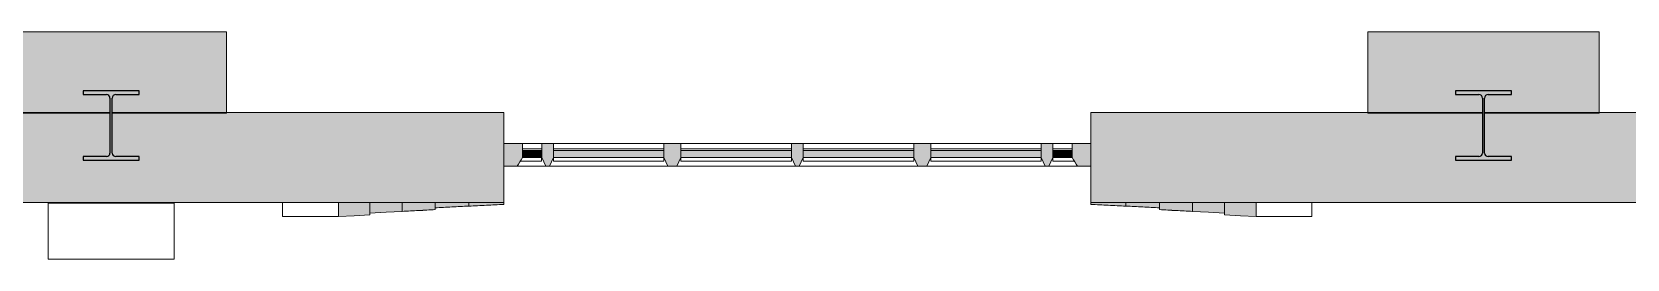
# Model space of a CAD drawing. Header units: inches. Extents: x -3598 to -1628, y -3458 to -206.
# Drawn here: x -3211.7 to -2983.9, y -3457.7 to -3425.3 of the extents above; entities that cross this region are included whole.
import ezdxf

# ---------------------------------------------------------------- set-up
doc = ezdxf.new("R2010")
doc.units = ezdxf.units.IN
doc.header["$MEASUREMENT"] = 0
for name, color, linetype, lineweight in [('A-GENM', 13, 'Continuous', 9), ('A-GLAZ-CURT', 52, 'Continuous', 13), ('A-GLAZ-CWMG', 51, 'Continuous', 13), ('A-WALL', 113, 'Continuous', 13), ('A-WALL-PATT', 111, 'Continuous', 13), ('I-WALL', 2, 'Continuous', 13), ('S-COLS', 52, 'Continuous', 13)]:
    doc.layers.add(name, color=color, linetype=linetype, lineweight=lineweight)

# ---------------------------------------------------------------- blocks, each defined once
blk = doc.blocks.new('_STL - Column - W Shape - 2017v1 - W10x39-1327149-MEZZANINE - CAD')
at = {"layer": 'S-COLS'}
blk.add_hatch(color=130, dxfattribs=at).paths.add_polyline_path([(-4, -4.96), (3.99, -4.96), (3.99, -4.43), (0.66, -4.43), (0.31, -4.28), (0.16, -3.93), (0.16, 3.93), (0.31, 4.28), (0.66, 4.43), (3.99, 4.43), (3.99, 4.96), (-4, 4.96), (-4, 4.43), (-0.66, 4.43), (-0.31, 4.28), (-0.16, 3.93), (-0.16, -3.93), (-0.31, -4.28), (-0.66, -4.43), (-4, -4.43)], flags=0)
at = {"layer": 'S-COLS', "color": 253, "lineweight": 25}
for p, q in [((3.99, 4.96), (-4, 4.96)), ((-4, 4.96), (-4, 4.43)), ((3.99, 4.43), (3.99, 4.96)), ((-4, 4.43), (-0.66, 4.43)), ((-0.16, 3.93), (-0.16, -3.93)), ((0.16, -3.93), (0.16, 3.93)), ((0.66, 4.43), (3.99, 4.43)), ((-0.66, -4.43), (-4, -4.43)), ((-4, -4.43), (-4, -4.96)), ((3.99, -4.43), (0.66, -4.43)), ((3.99, -4.96), (3.99, -4.43)), ((-4, -4.96), (3.99, -4.96))]:
    blk.add_line(p, q, dxfattribs=at)
for centre, start, end in [((-0.66, 3.93), 0, 90), ((0.66, 3.93), 90, 180), ((-0.66, -3.93), 270, 0), ((0.66, -3.93), 180, 270)]:
    blk.add_arc(centre, 0.5, start, end, dxfattribs=at)
blk = doc.blocks.new('15830016-STRUCT_MARTINEZ-MOORE_CENTRAL_v2018_rvt-1-MEZZANINE - CAD')
at = {"color": 250, "lineweight": 13}
for p in [(-3200.4, -3438.64), (-3004.4, -3438.64)]:
    blk.add_blockref('_STL - Column - W Shape - 2017v1 - W10x39-1327149-MEZZANINE - CAD', p, dxfattribs=at)
blk = doc.blocks.new('ws76 - ws1-474539-MEZZANINE - CAD')
at = {"layer": 'A-WALL', "lineweight": 20}
h = blk.add_hatch(color=10, dxfattribs=at)
h.paths.add_polyline_path([(-3036.85, -3451.64), (-3036.85, -3449.64), (-3041.37, -3449.64), (-3041.37, -3451.39), (-3039.11, -3451.52)], flags=0)
h.paths.add_polyline_path([(-3167.94, -3451.64), (-3163.43, -3451.39), (-3163.43, -3449.64), (-3167.94, -3449.64)], flags=0)
h = blk.add_hatch(color=10, dxfattribs=at)
h.paths.add_polyline_path([(-3041.37, -3451.14), (-3041.37, -3449.64), (-3045.96, -3449.64), (-3045.96, -3450.89), (-3043.67, -3451.02)], flags=0)
h.paths.add_polyline_path([(-3163.43, -3451.14), (-3158.83, -3450.89), (-3158.83, -3449.64), (-3163.43, -3449.64)], flags=0)
h = blk.add_hatch(color=10, dxfattribs=at)
h.paths.add_polyline_path([(-3045.96, -3450.89), (-3045.96, -3449.64), (-3050.66, -3449.64), (-3050.66, -3450.64), (-3048.31, -3450.76)], flags=0)
h.paths.add_polyline_path([(-3158.83, -3450.89), (-3154.13, -3450.64), (-3154.13, -3449.64), (-3158.83, -3449.64)], flags=0)
h = blk.add_hatch(color=10, dxfattribs=at)
h.paths.add_polyline_path([(-3050.66, -3450.39), (-3050.66, -3449.64), (-3055.48, -3449.64), (-3055.48, -3450.14), (-3053.07, -3450.26)], flags=0)
h.paths.add_polyline_path([(-3154.13, -3450.39), (-3149.31, -3450.14), (-3149.31, -3449.64), (-3154.13, -3449.64)], flags=0)
h = blk.add_hatch(color=10, dxfattribs=at)
h.paths.add_polyline_path([(-3055.48, -3450.14), (-3055.48, -3449.64), (-3060.48, -3449.64), (-3060.48, -3449.89), (-3056.74, -3450.08)], flags=0)
h.paths.add_polyline_path([(-3149.31, -3450.14), (-3144.31, -3449.89), (-3144.31, -3449.64), (-3149.31, -3449.64)], flags=0)
for p, q in [((-3175.9, -3450.77), (-3175.9, -3449.64)), ((-3175.9, -3449.64), (-3175.9, -3451.64)), ((-3175.9, -3451.64), (-3175.9, -3449.64)), ((-3163.43, -3449.64), (-3167.94, -3449.64)), ((-3167.94, -3449.64), (-3167.94, -3451.64)), ((-3163.43, -3451.14), (-3163.43, -3449.64)), ((-3158.83, -3449.64), (-3163.43, -3449.64)), ((-3163.43, -3449.64), (-3163.43, -3451.14)), ((-3163.43, -3451.39), (-3163.43, -3451.14)), ((-3158.83, -3450.89), (-3158.83, -3449.64)), ((-3154.13, -3449.64), (-3158.83, -3449.64)), ((-3158.83, -3449.64), (-3158.83, -3450.89)), ((-3155.9, -3450.77), (-3156.48, -3450.77)), ((-3154.13, -3450.64), (-3154.13, -3449.64)), ((-3149.31, -3449.64), (-3154.13, -3449.64)), ((-3154.13, -3449.64), (-3154.13, -3450.39)), ((-3149.31, -3450.14), (-3149.31, -3449.64)), ((-3144.31, -3449.64), (-3149.31, -3449.64)), ((-3149.31, -3449.64), (-3149.31, -3450.14)), ((-3144.31, -3449.89), (-3144.31, -3449.64)), ((-3060.48, -3449.64), (-3060.48, -3449.89)), ((-3055.48, -3449.64), (-3060.48, -3449.64)), ((-3055.48, -3449.64), (-3055.48, -3450.14)), ((-3050.66, -3449.64), (-3055.48, -3449.64)), ((-3055.48, -3450.14), (-3055.48, -3449.64)), ((-3050.66, -3449.64), (-3050.66, -3450.64)), ((-3045.96, -3449.64), (-3050.66, -3449.64)), ((-3050.66, -3450.39), (-3050.66, -3449.64)), ((-3048.31, -3450.77), (-3048.9, -3450.77)), ((-3045.96, -3449.64), (-3045.96, -3450.89)), ((-3041.37, -3449.64), (-3045.96, -3449.64)), ((-3045.96, -3450.89), (-3045.96, -3449.64)), ((-3041.37, -3449.64), (-3041.37, -3451.14)), ((-3036.85, -3449.64), (-3041.37, -3449.64)), ((-3041.37, -3451.14), (-3041.37, -3449.64)), ((-3041.37, -3451.14), (-3041.37, -3451.39)), ((-3036.85, -3451.64), (-3036.85, -3449.64)), ((-3028.9, -3449.64), (-3028.9, -3450.77)), ((-3028.9, -3451.64), (-3028.9, -3449.64)), ((-3028.9, -3449.64), (-3028.9, -3451.64)), ((-3175.9, -3451.64), (-3167.94, -3451.64)), ((-3036.85, -3451.64), (-3028.9, -3451.64))]:
    blk.add_line(p, q, dxfattribs=at)
at = {"layer": 'A-WALL', "lineweight": 20, "flags": 128}
for points in [[(-3163.43, -3451.14), (-3161.13, -3451.02), (-3158.83, -3450.89)], [(-3045.96, -3450.89), (-3043.67, -3451.02), (-3041.37, -3451.14)], [(-3167.94, -3451.64), (-3165.68, -3451.52), (-3163.43, -3451.39)], [(-3041.37, -3451.39), (-3039.11, -3451.52), (-3036.85, -3451.64)]]:
    blk.add_lwpolyline(points, dxfattribs=at)
at = {"layer": 'A-WALL', "lineweight": 20}
for points in [[(-3158.83, -3450.89), (-3158.04, -3450.85), (-3156.48, -3450.76), (-3154.91, -3450.68), (-3154.13, -3450.64)], [(-3154.13, -3450.39), (-3153.33, -3450.35), (-3151.72, -3450.26), (-3150.11, -3450.18), (-3149.31, -3450.14)], [(-3149.31, -3450.14), (-3148.47, -3450.1), (-3146.81, -3450.01), (-3145.14, -3449.93), (-3144.31, -3449.89)], [(-3060.48, -3449.89), (-3059.65, -3449.93), (-3057.99, -3450.01), (-3056.32, -3450.1), (-3055.48, -3450.14)], [(-3055.48, -3450.14), (-3054.68, -3450.18), (-3053.07, -3450.26), (-3051.46, -3450.35), (-3050.66, -3450.39)], [(-3050.66, -3450.64), (-3049.88, -3450.68), (-3048.31, -3450.76), (-3046.75, -3450.85), (-3045.96, -3450.89)]]:
    blk.add_open_spline(points, degree=3, dxfattribs=at)
blk = doc.blocks.new('System Panel - Winco Glass-383912-MEZZANINE - CAD')
at = {"layer": 'A-GLAZ-CURT', "lineweight": 9}
blk.add_hatch(color=90, dxfattribs=at).paths.add_polyline_path([(4.78, 0), (4.78, 1), (2.05, 1), (2.05, 0), (4.16, 0)], flags=0)
at = {"layer": 'A-GLAZ-CURT', "lineweight": 20}
for p, q in [((4.78, 1), (2.05, 1)), ((2.05, 1), (2.05, 0)), ((2.05, 0), (4.78, 0)), ((4.78, 0), (4.78, 1))]:
    blk.add_line(p, q, dxfattribs=at)
blk = doc.blocks.new('System Panel - Winco Glass-383913-MEZZANINE - CAD')
at = {"layer": 'A-GLAZ-CURT', "lineweight": 9}
blk.add_hatch(color=90, dxfattribs=at).paths.add_polyline_path([(7.89, 0), (7.89, 1), (-7.89, 1), (-7.89, 0)], flags=0)
at = {"layer": 'A-GLAZ-CURT', "lineweight": 20}
for p, q in [((7.89, 1), (-7.89, 1)), ((-7.89, 1), (-7.89, 0)), ((-7.89, 0), (7.89, 0)), ((7.89, 0), (7.89, 1))]:
    blk.add_line(p, q, dxfattribs=at)
blk = doc.blocks.new('System Panel - Winco Glass-383914-MEZZANINE - CAD')
at = {"layer": 'A-GLAZ-CURT', "lineweight": 9}
blk.add_hatch(color=90, dxfattribs=at).paths.add_polyline_path([(7.89, 0), (7.89, 1), (-7.89, 1), (-7.89, 0)], flags=0)
at = {"layer": 'A-GLAZ-CURT', "lineweight": 20}
for p, q in [((7.89, 1), (-7.89, 1)), ((-7.89, 1), (-7.89, 0)), ((-7.89, 0), (7.89, 0)), ((7.89, 0), (7.89, 1))]:
    blk.add_line(p, q, dxfattribs=at)
blk = doc.blocks.new('System Panel - Winco Glass-383919-MEZZANINE - CAD')
at = {"layer": 'A-GLAZ-CURT', "lineweight": 9}
blk.add_hatch(color=90, dxfattribs=at).paths.add_polyline_path([(7.89, 0), (7.89, 1), (-7.89, 1), (-7.89, 0), (5.29, 0)], flags=0)
at = {"layer": 'A-GLAZ-CURT', "lineweight": 20}
for p, q in [((7.89, 1), (-7.89, 1)), ((-7.89, 1), (-7.89, 0)), ((-7.89, 0), (7.89, 0)), ((7.89, 0), (7.89, 1))]:
    blk.add_line(p, q, dxfattribs=at)
blk = doc.blocks.new('System Panel - Winco Glass-383920-MEZZANINE - CAD')
at = {"layer": 'A-GLAZ-CURT', "lineweight": 9}
blk.add_hatch(color=90, dxfattribs=at).paths.add_polyline_path([(7.89, 0), (7.89, 1), (-7.89, 1), (-7.89, 0), (0.6, 0)], flags=0)
at = {"layer": 'A-GLAZ-CURT', "lineweight": 20}
for p, q in [((7.89, 1), (-7.89, 1)), ((-7.89, 1), (-7.89, 0)), ((-7.89, 0), (7.89, 0)), ((7.89, 0), (7.89, 1))]:
    blk.add_line(p, q, dxfattribs=at)
blk = doc.blocks.new('System Panel - Winco Glass-383922-MEZZANINE - CAD')
at = {"layer": 'A-GLAZ-CURT', "lineweight": 9}
blk.add_hatch(color=90, dxfattribs=at).paths.add_polyline_path([(-2.05, 0), (-2.05, 1), (-4.78, 1), (-4.78, 0)], flags=0)
at = {"layer": 'A-GLAZ-CURT', "lineweight": 20}
for p, q in [((-2.05, 1), (-4.78, 1)), ((-4.78, 1), (-4.78, 0)), ((-4.78, 0), (-2.05, 0)), ((-2.05, 0), (-2.05, 1))]:
    blk.add_line(p, q, dxfattribs=at)
blk = doc.blocks.new('Rectangular Mullion - Winco Accent Full-Large-383925-MEZZANINE - CAD')
at = {"layer": 'A-GLAZ-CWMG', "lineweight": 9}
blk.add_hatch(color=90, dxfattribs=at).paths.add_polyline_path([(0.64, 1.25), (1.22, 0), (1.22, -2), (-1.22, -2), (-1.22, 0), (-0.64, 1.25)], flags=0)
at = {"layer": 'A-GLAZ-CWMG', "lineweight": 20}
for p, q in [((-1.22, 0), (-0.64, 1.25)), ((-1.22, -2), (-1.22, 0)), ((-0.64, 1.25), (0.64, 1.25)), ((0.64, 1.25), (1.22, 0)), ((1.22, 0), (1.22, -2)), ((1.22, -2), (-1.22, -2))]:
    blk.add_line(p, q, dxfattribs=at)
blk = doc.blocks.new('Rectangular Mullion - Winco Accent Full-Large-383929-MEZZANINE - CAD')
at = {"layer": 'A-GLAZ-CWMG', "lineweight": 9}
blk.add_hatch(color=90, dxfattribs=at).paths.add_polyline_path([(0.64, 1.25), (1.22, 0), (1.22, -2), (-1.22, -2), (-1.22, 0), (-0.64, 1.25)], flags=0)
at = {"layer": 'A-GLAZ-CWMG', "lineweight": 20}
for p, q in [((-1.22, 0), (-0.64, 1.25)), ((-1.22, -2), (-1.22, 0)), ((-0.64, 1.25), (0.64, 1.25)), ((0.64, 1.25), (1.22, 0)), ((1.22, 0), (1.22, -2)), ((1.22, -2), (-1.22, -2))]:
    blk.add_line(p, q, dxfattribs=at)
blk = doc.blocks.new('Rectangular Mullion - Winco Accent Full-383932-MEZZANINE - CAD')
at = {"layer": 'A-GLAZ-CWMG', "lineweight": 9}
blk.add_hatch(color=90, dxfattribs=at).paths.add_polyline_path([(-0.26, 1.25), (0.26, 1.25), (0.84, 0), (0.84, -2), (-0.84, -2), (-0.84, 0)], flags=0)
at = {"layer": 'A-GLAZ-CWMG', "lineweight": 20}
for p, q in [((-0.84, 0), (-0.26, 1.25)), ((-0.84, -2), (-0.84, 0)), ((-0.26, 1.25), (0.26, 1.25)), ((0.26, 1.25), (0.84, 0)), ((0.84, 0), (0.84, -2)), ((0.84, -2), (-0.84, -2))]:
    blk.add_line(p, q, dxfattribs=at)
blk = doc.blocks.new('Rectangular Mullion - Winco Accent Full-383936-MEZZANINE - CAD')
at = {"layer": 'A-GLAZ-CWMG', "lineweight": 9}
blk.add_hatch(color=90, dxfattribs=at).paths.add_polyline_path([(-0.26, 1.25), (0.26, 1.25), (0.84, 0), (0.84, -2), (-0.84, -2), (-0.84, 0)], flags=0)
at = {"layer": 'A-GLAZ-CWMG', "lineweight": 20}
for p, q in [((-0.84, 0), (-0.26, 1.25)), ((-0.84, -2), (-0.84, 0)), ((-0.26, 1.25), (0.26, 1.25)), ((0.26, 1.25), (0.84, 0)), ((0.84, 0), (0.84, -2)), ((0.84, -2), (-0.84, -2))]:
    blk.add_line(p, q, dxfattribs=at)
blk = doc.blocks.new('Rectangular Mullion - Winco Accent Full-383937-MEZZANINE - CAD')
at = {"layer": 'A-GLAZ-CWMG', "lineweight": 9}
blk.add_hatch(color=90, dxfattribs=at).paths.add_polyline_path([(-0.26, 1.25), (0.26, 1.25), (0.84, 0), (0.84, -2), (-0.84, -2), (-0.84, 0)], flags=0)
at = {"layer": 'A-GLAZ-CWMG', "lineweight": 20}
for p, q in [((-0.84, 0), (-0.26, 1.25)), ((-0.84, -2), (-0.84, 0)), ((-0.26, 1.25), (0.26, 1.25)), ((0.26, 1.25), (0.84, 0)), ((0.84, 0), (0.84, -2)), ((0.84, -2), (-0.84, -2))]:
    blk.add_line(p, q, dxfattribs=at)
blk = doc.blocks.new('Rectangular Mullion - Winco Accent Full-Large-383938-MEZZANINE - CAD')
at = {"layer": 'A-GLAZ-CWMG', "lineweight": 9}
for p, q in [((-3259.15, -953.32), (-3261.89, -953.32)), ((-3262.47, -956.57), (-3258.39, -956.57))]:
    blk.add_line(p, q, dxfattribs=at)
blk = doc.blocks.new('Rectangular Mullion - Winco Accent Full-Large-383939-MEZZANINE - CAD')
at = {"layer": 'A-GLAZ-CWMG', "lineweight": 9}
for p, q in [((-3281.78, -953.32), (-3297.55, -953.32)), ((-3298.13, -956.57), (-3281.2, -956.57))]:
    blk.add_line(p, q, dxfattribs=at)
blk = doc.blocks.new('Rectangular Mullion - Winco Accent Full-Large-V14-MEZZANINE - CAD')
at = {"layer": 'A-GLAZ-CWMG', "lineweight": 9}
for p, q in [((-3299.24, -953.32), (-3315.01, -953.32)), ((-3315.59, -956.57), (-3298.66, -956.57))]:
    blk.add_line(p, q, dxfattribs=at)
blk = doc.blocks.new('Rectangular Mullion - Winco Accent Full-Large-383940-MEZZANINE - CAD')
at = {"layer": 'A-GLAZ-CWMG', "lineweight": 9}
for p, q in [((-3334.91, -953.32), (-3337.64, -953.32)), ((-3338.4, -956.57), (-3334.32, -956.57))]:
    blk.add_line(p, q, dxfattribs=at)
blk = doc.blocks.new('Rectangular Mullion - Winco Accent Full_Left-Large-V136-MEZZANINE - CAD')
at = {"layer": 'A-GLAZ-CWMG', "lineweight": 9}
blk.add_hatch(color=90, dxfattribs=at).paths.add_polyline_path([(-3142.4, -3444.45), (-3141.64, -3443.2), (-3141.64, -3441.2), (-3144.31, -3441.2), (-3144.31, -3444.45)], flags=0)
at = {"layer": 'A-GLAZ-CWMG', "lineweight": 20}
for p, q in [((-3141.64, -3441.2), (-3144.31, -3441.2)), ((-3144.31, -3441.2), (-3144.31, -3444.45)), ((-3141.64, -3443.2), (-3141.64, -3441.2)), ((-3144.31, -3444.45), (-3142.4, -3444.45))]:
    blk.add_line(p, q, dxfattribs=at)
blk.add_arc((-2787.29, -3659.76), 415.29, 148.5692, 148.7711, dxfattribs=at)
blk = doc.blocks.new('Rectangular Mullion - Winco Accent Full_Left-Large-V137-MEZZANINE - CAD')
at = {"layer": 'A-GLAZ-CWMG', "lineweight": 9}
blk.add_hatch(color=90, dxfattribs=at).paths.add_polyline_path([(-3060.48, -3444.45), (-3060.48, -3441.2), (-3063.15, -3441.2), (-3063.15, -3443.2), (-3062.39, -3444.45)], flags=0)
at = {"layer": 'A-GLAZ-CWMG', "lineweight": 20}
for p, q in [((-3060.48, -3441.2), (-3063.15, -3441.2)), ((-3063.15, -3441.2), (-3063.15, -3443.2)), ((-3060.48, -3444.45), (-3060.48, -3441.2)), ((-3062.39, -3444.45), (-3060.48, -3444.45))]:
    blk.add_line(p, q, dxfattribs=at)
blk.add_arc((-3417.5, -3659.76), 415.29, 31.2289, 31.4308, dxfattribs=at)
blk = doc.blocks.new('Rectangular Mullion - Winco Accent Half-383962-MEZZANINE - CAD')
at = {"layer": 'A-GLAZ-CWMG', "lineweight": 9}
for p, q in [((-3259.15, -954.07), (-3261.89, -954.07)), ((-3261.89, -955.82), (-3261.89, -955.32)), ((-3261.89, -955.82), (-3258.84, -955.82))]:
    blk.add_line(p, q, dxfattribs=at)
blk = doc.blocks.new('Rectangular Mullion - Winco Accent Half-383963-MEZZANINE - CAD')
at = {"layer": 'A-GLAZ-CWMG', "lineweight": 9}
for p, q in [((-3281.78, -954.07), (-3297.55, -954.07)), ((-3297.55, -955.82), (-3297.55, -955.32)), ((-3297.55, -955.82), (-3281.78, -955.82)), ((-3281.78, -955.32), (-3281.78, -955.82))]:
    blk.add_line(p, q, dxfattribs=at)
blk = doc.blocks.new('Rectangular Mullion - Winco Accent Half-383964-MEZZANINE - CAD')
at = {"layer": 'A-GLAZ-CWMG', "lineweight": 9}
for p, q in [((-3334.91, -954.07), (-3337.64, -954.07)), ((-3337.95, -955.82), (-3334.91, -955.82)), ((-3334.91, -955.32), (-3334.91, -955.82))]:
    blk.add_line(p, q, dxfattribs=at)
blk = doc.blocks.new('Gutter Catch - Gutter Catch-3952350-MEZZANINE - CAD')
at = {"layer": 'A-GENM'}
for p, q in [((9, 14.5), (-9, 14.5)), ((-9, 14.5), (-9, 6.5)), ((9, 6.5), (9, 14.5)), ((-9, 6.5), (9, 6.5))]:
    blk.add_line(p, q, dxfattribs=at)
blk = doc.blocks.new('Down Spouts3 - Down Spouts-4005655-MEZZANINE - CAD')
at = {"layer": 'A-GENM'}
h = blk.add_hatch(color=90, dxfattribs=at)
h.paths.add_polyline_path([(-2022.4, -3449.7), (-2022.4, -3449.64), (-2026.4, -3449.64), (-2026.4, -3449.7), (-2026.33, -3449.7)], flags=0)
h.paths.add_polyline_path([(-3202.33, -3449.7), (-3198.4, -3449.7), (-3198.4, -3449.64), (-3202.4, -3449.64), (-3202.4, -3449.7)], flags=0)
h.paths.add_polyline_path([(-2614.4, -3449.7), (-2610.4, -3449.7), (-2610.4, -3449.64), (-2614.4, -3449.64)], flags=0)
for p, q in [((-3198.4, -3449.64), (-3202.4, -3449.64)), ((-3202.4, -3449.64), (-3202.4, -3449.7)), ((-3198.4, -3449.7), (-3198.4, -3449.64))]:
    blk.add_line(p, q, dxfattribs=at)

msp = doc.modelspace()

# ---------------------------------------------------------------- hatches: boundary and pattern name
at = {"layer": 'A-WALL-PATT', "lineweight": 20}
for points in [[(-3196.13, -3436.89), (-3183.9, -3436.89), (-3183.9, -3425.27), (-3216.9, -3425.27), (-3216.9, -3436.89), (-3200.56, -3436.89), (-3200.56, -3434.71), (-3200.7, -3434.36), (-3201.06, -3434.21), (-3204.39, -3434.21), (-3204.39, -3433.68), (-3196.4, -3433.68), (-3196.4, -3434.21), (-3199.74, -3434.21), (-3200.09, -3434.36), (-3200.24, -3434.71), (-3200.24, -3436.89), (-3196.4, -3436.89)], [(-3020.9, -3436.89), (-3004.56, -3436.89), (-3004.56, -3434.71), (-3004.7, -3434.36), (-3005.06, -3434.21), (-3008.39, -3434.21), (-3008.39, -3433.68), (-3000.4, -3433.68), (-3000.4, -3434.21), (-3003.74, -3434.21), (-3004.09, -3434.36), (-3004.24, -3434.71), (-3004.24, -3436.89), (-2987.9, -3436.89), (-2987.9, -3425.27), (-3020.9, -3425.27)]]:
    msp.add_hatch(color=10, dxfattribs=at).paths.add_polyline_path(points, flags=0)
h = msp.add_hatch(color=10, dxfattribs=at)
h.paths.add_polyline_path([(-3590.4, -3449.64), (-3340.31, -3449.64), (-3340.31, -3436.77), (-3396.24, -3436.77), (-3396.24, -3442.57), (-3396.09, -3442.92), (-3395.74, -3443.07), (-3392.4, -3443.07), (-3392.4, -3443.6), (-3400.39, -3443.6), (-3400.39, -3443.07), (-3397.06, -3443.07), (-3396.7, -3442.92), (-3396.56, -3442.57), (-3396.56, -3436.77), (-3577.47, -3436.77), (-3577.47, -3441.89), (-3577.87, -3441.89), (-3577.87, -3439.16), (-3577.98, -3438.88), (-3578.26, -3438.77), (-3584.61, -3438.77), (-3584.88, -3438.88), (-3585, -3439.16), (-3585, -3441.89), (-3585.4, -3441.89), (-3585.4, -3436.77), (-3590.4, -3436.77), (-3590.4, -3441.89)], flags=0)
h.paths.add_polyline_path([(-2251.35, -3449.64), (-2241.27, -3449.64), (-2241.27, -3436.77), (-2276.48, -3436.77), (-2276.48, -3449.64), (-2266.84, -3449.64)], flags=0)
h.paths.add_polyline_path([(-2812.39, -3449.64), (-2752.31, -3449.64), (-2752.31, -3436.77), (-2808.24, -3436.77), (-2808.24, -3442.57), (-2808.09, -3442.92), (-2807.74, -3443.07), (-2804.4, -3443.07), (-2804.4, -3443.6), (-2812.39, -3443.6), (-2812.39, -3443.07), (-2809.06, -3443.07), (-2808.7, -3442.92), (-2808.56, -3442.57), (-2808.56, -3436.77), (-2864.48, -3436.77), (-2864.48, -3449.64), (-2824.42, -3449.64)], flags=0)
h.paths.add_polyline_path([(-2375.26, -3449.64), (-2360.31, -3449.64), (-2360.31, -3436.77), (-2416.24, -3436.77), (-2416.24, -3442.57), (-2416.09, -3442.92), (-2415.74, -3443.07), (-2412.4, -3443.07), (-2412.4, -3443.6), (-2420.39, -3443.6), (-2420.39, -3443.07), (-2417.06, -3443.07), (-2416.7, -3442.92), (-2416.56, -3442.57), (-2416.56, -3436.77), (-2472.48, -3436.77), (-2472.48, -3449.64), (-2390.75, -3449.64)], flags=0)
h.paths.add_polyline_path([(-2948.32, -3449.64), (-2948.31, -3449.64), (-2948.32, -3436.77), (-3004.24, -3436.77), (-3004.24, -3442.57), (-3004.09, -3442.92), (-3003.74, -3443.07), (-3000.4, -3443.07), (-3000.4, -3443.6), (-3008.39, -3443.6), (-3008.39, -3443.07), (-3005.06, -3443.07), (-3004.7, -3442.92), (-3004.56, -3442.57), (-3004.56, -3436.77), (-3060.48, -3436.77), (-3060.48, -3449.64), (-2963.81, -3449.64)], flags=0)
h.paths.add_polyline_path([(-3256.48, -3449.64), (-3144.31, -3449.64), (-3144.31, -3436.77), (-3200.24, -3436.77), (-3200.24, -3442.57), (-3200.09, -3442.92), (-3199.74, -3443.07), (-3196.4, -3443.07), (-3196.4, -3443.6), (-3204.39, -3443.6), (-3204.39, -3443.07), (-3201.06, -3443.07), (-3200.7, -3442.92), (-3200.56, -3442.57), (-3200.56, -3436.77), (-3256.48, -3436.77), (-3256.48, -3437.42)], flags=0)
h.paths.add_polyline_path([(-2668.48, -3449.64), (-2556.31, -3449.64), (-2556.31, -3436.77), (-2612.24, -3436.77), (-2612.24, -3442.57), (-2612.09, -3442.92), (-2611.74, -3443.07), (-2608.4, -3443.07), (-2608.4, -3443.6), (-2616.39, -3443.6), (-2616.39, -3443.07), (-2613.06, -3443.07), (-2612.7, -3442.92), (-2612.56, -3442.57), (-2612.56, -3436.77), (-2668.48, -3436.77), (-2668.48, -3437.42)], flags=0)
h.paths.add_polyline_path([(-3584.61, -3438.52), (-3578.26, -3438.52), (-3577.98, -3438.4), (-3577.87, -3438.13), (-3577.87, -3436.77), (-3585, -3436.77), (-3585, -3438.13), (-3584.88, -3438.4), (-3584.71, -3438.47)], flags=0)

# ---------------------------------------------------------------- linework, layer by layer
at = {"layer": 'A-WALL', "lineweight": 20}
for p, q in [((-3200.56, -3436.77), (-3256.48, -3436.77)), ((-3144.31, -3436.77), (-3200.24, -3436.77)), ((-3144.31, -3449.64), (-3144.31, -3436.77)), ((-3004.56, -3436.77), (-3060.48, -3436.77)), ((-3060.48, -3436.77), (-3060.48, -3449.64)), ((-2948.31, -3436.77), (-3004.24, -3436.77)), ((-3232.85, -3449.64), (-3167.94, -3449.64)), ((-3167.94, -3449.64), (-3163.43, -3449.64)), ((-3163.43, -3449.64), (-3154.13, -3449.64)), ((-3154.13, -3449.64), (-3149.31, -3449.64)), ((-3149.31, -3449.64), (-3144.31, -3449.64)), ((-3060.48, -3449.64), (-3055.48, -3449.64)), ((-3055.48, -3449.64), (-3050.66, -3449.64)), ((-3050.66, -3449.64), (-3041.37, -3449.64)), ((-3041.37, -3449.64), (-3036.85, -3449.64)), ((-3036.85, -3449.64), (-2971.94, -3449.64))]:
    msp.add_line(p, q, dxfattribs=at)
at = {"layer": 'I-WALL', "lineweight": 20}
for p, q in [((-3183.9, -3425.27), (-3216.9, -3425.27)), ((-3183.9, -3436.89), (-3183.9, -3425.27)), ((-2987.9, -3425.27), (-3020.9, -3425.27)), ((-3020.9, -3425.27), (-3020.9, -3436.89)), ((-2987.9, -3436.89), (-2987.9, -3425.27)), ((-3216.9, -3436.89), (-3200.56, -3436.89)), ((-3200.24, -3436.89), (-3183.9, -3436.89)), ((-3020.9, -3436.89), (-3004.56, -3436.89)), ((-3004.24, -3436.89), (-2987.9, -3436.89))]:
    msp.add_line(p, q, dxfattribs=at)

# ---------------------------------------------------------------- block references
at = {"lineweight": 5}
msp.add_blockref('15830016-STRUCT_MARTINEZ-MOORE_CENTRAL_v2018_rvt-1-MEZZANINE - CAD', (0, 0), dxfattribs=at)
at = {"layer": 'A-GENM'}
msp.add_blockref('Down Spouts3 - Down Spouts-4005655-MEZZANINE - CAD', (0, 0), dxfattribs=at)
at = {"layer": 'A-GENM', "rotation": 180}
msp.add_blockref('Gutter Catch - Gutter Catch-3952350-MEZZANINE - CAD', (-3200.4, -3443.2), dxfattribs=at)
at = {"layer": 'A-GLAZ-CURT', "lineweight": 9}
for name, p in [('System Panel - Winco Glass-383912-MEZZANINE - CAD', (-3143.69, -3443.2)), ('System Panel - Winco Glass-383919-MEZZANINE - CAD', (-3129.33, -3443.2)), ('System Panel - Winco Glass-383913-MEZZANINE - CAD', (-3111.12, -3443.2)), ('System Panel - Winco Glass-383920-MEZZANINE - CAD', (-3093.67, -3443.2)), ('System Panel - Winco Glass-383914-MEZZANINE - CAD', (-3075.46, -3443.2)), ('System Panel - Winco Glass-383922-MEZZANINE - CAD', (-3061.1, -3443.2))]:
    msp.add_blockref(name, p, dxfattribs=at)
at = {"layer": 'A-GLAZ-CWMG', "lineweight": 9}
for name, p in [('Rectangular Mullion - Winco Accent Full_Left-Large-V136-MEZZANINE - CAD', (0, 0)), ('Rectangular Mullion - Winco Accent Full-Large-383940-MEZZANINE - CAD', (196, -2487.88)), ('Rectangular Mullion - Winco Accent Half-383964-MEZZANINE - CAD', (196, -2487.88)), ('Rectangular Mullion - Winco Accent Full-Large-383939-MEZZANINE - CAD', (160.33, -2487.88)), ('Rectangular Mullion - Winco Accent Half-383963-MEZZANINE - CAD', (160.33, -2487.88)), ('Rectangular Mullion - Winco Accent Full-Large-V14-MEZZANINE - CAD', (196, -2487.88)), ('Rectangular Mullion - Winco Accent Half-383963-MEZZANINE - CAD', (178.54, -2487.88)), ('Rectangular Mullion - Winco Accent Full-Large-383939-MEZZANINE - CAD', (196, -2487.88)), ('Rectangular Mullion - Winco Accent Half-383963-MEZZANINE - CAD', (196, -2487.88)), ('Rectangular Mullion - Winco Accent Full-Large-V14-MEZZANINE - CAD', (231.67, -2487.88)), ('Rectangular Mullion - Winco Accent Half-383963-MEZZANINE - CAD', (214.21, -2487.88)), ('Rectangular Mullion - Winco Accent Full-Large-383938-MEZZANINE - CAD', (196, -2487.88)), ('Rectangular Mullion - Winco Accent Half-383962-MEZZANINE - CAD', (196, -2487.88)), ('Rectangular Mullion - Winco Accent Full_Left-Large-V137-MEZZANINE - CAD', (0, 0))]:
    msp.add_blockref(name, p, dxfattribs=at)
at = {"layer": 'A-GLAZ-CWMG', "lineweight": 9, "extrusion": (0, 0, -1), "rotation": 180}
for name, p in [('Rectangular Mullion - Winco Accent Full-383932-MEZZANINE - CAD', (3138.06, -3443.2)), ('Rectangular Mullion - Winco Accent Full-Large-383925-MEZZANINE - CAD', (3120.23, -3443.2)), ('Rectangular Mullion - Winco Accent Full-383936-MEZZANINE - CAD', (3102.4, -3443.2)), ('Rectangular Mullion - Winco Accent Full-Large-383929-MEZZANINE - CAD', (3084.56, -3443.2)), ('Rectangular Mullion - Winco Accent Full-383937-MEZZANINE - CAD', (3066.73, -3443.2))]:
    msp.add_blockref(name, p, dxfattribs=at)
at = {"layer": 'A-WALL', "lineweight": 20}
msp.add_blockref('ws76 - ws1-474539-MEZZANINE - CAD', (0, 0), dxfattribs=at)

doc.saveas('drawing.dxf')
